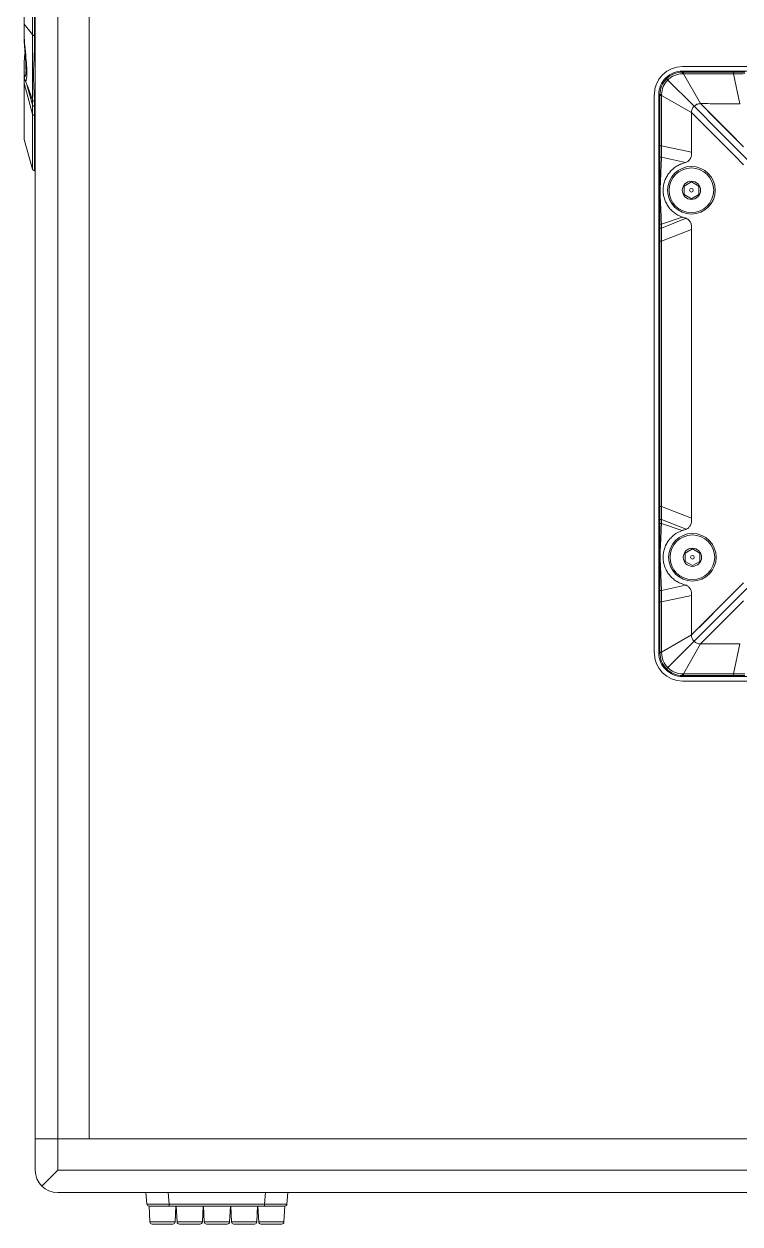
# Model space of a CAD drawing. Header units: millimetres. Extents: x 0 to 3564, y 0 to 2520.
# Drawn here: x 2309.2 to 2468.8, y 967.5 to 1235 of the extents above; entities that cross this region are included whole.
import ezdxf

# ---------------------------------------------------------------- set-up
doc = ezdxf.new("R2010")
doc.units = ezdxf.units.MM
doc.layers.get('0').update_dxf_attribs({"lineweight": 13})

msp = doc.modelspace()

# ---------------------------------------------------------------- linework, layer by layer
for p, q in [((2311.68, 1476.46), (2311.68, 986.46)), ((2316.68, 1476.46), (2316.68, 986.46)), ((2323.68, 986.46), (2323.68, 1476.47)), ((2309.18, 1235), (2309.18, 1269.97)), ((2311.08, 1262.94), (2311.08, 1232.63)), ((2311.53, 1262.87), (2311.53, 1232.39)), ((2311.08, 1254.91), (2311.08, 1232.63)), ((2311.08, 1232.63), (2309.18, 1235)), ((2309.18, 1235), (2309.18, 1233.41)), ((2309.69, 1226.66), (2309.7, 1226.57)), ((2632.42, 1225.52), (2455.94, 1225.52)), ((2309.18, 1209.26), (2309.18, 1223.76)), ((2309.18, 1223.73), (2309.18, 1223.76)), ((2309.18, 1223.76), (2309.21, 1223.42)), ((2309.18, 1223.73), (2309.18, 1223.41)), ((2309.18, 1223.06), (2309.18, 1222.98)), ((2458.53, 1216.66), (2452.39, 1222.81)), ((2455.94, 1224.28), (2455.93, 1223.91)), ((2455.93, 1223.91), (2456.14, 1223.91)), ((2455.94, 1224.28), (2455.94, 1224.52)), ((2455.94, 1224.52), (2632.42, 1224.52)), ((2456.14, 1224.28), (2455.94, 1224.28)), ((2456.14, 1224.28), (2456.14, 1223.91)), ((2456.14, 1224.28), (2467.34, 1224.28)), ((2456.14, 1223.91), (2459.94, 1217.25)), ((2456.14, 1223.91), (2467.34, 1223.91)), ((2467.34, 1224.28), (2467.34, 1223.91)), ((2467.34, 1224.28), (2469.85, 1224.28)), ((2468.76, 1217.24), (2467.34, 1223.91)), ((2311.08, 1214.92), (2309.18, 1221.83)), ((2311.08, 1216.99), (2309.74, 1221.72)), ((2311.06, 1218.04), (2310, 1221.09)), ((2311.06, 1218.04), (2311.08, 1216.99)), ((2311.51, 1217.78), (2311.53, 1216.68)), ((2449.67, 1219.26), (2449.67, 1094.78)), ((2450.67, 1219.26), (2450.67, 1094.78)), ((2450.67, 1219.26), (2450.92, 1219.26)), ((2450.92, 1219.26), (2451.28, 1219.26)), ((2450.92, 1219.05), (2450.92, 1219.26)), ((2450.92, 1219.05), (2450.92, 1207.85)), ((2450.92, 1219.05), (2451.28, 1219.05)), ((2451.28, 1219.05), (2451.28, 1219.26)), ((2451.28, 1219.05), (2451.28, 1207.85)), ((2457.95, 1215.25), (2451.28, 1219.05)), ((2311.08, 1216.99), (2311.08, 1214.92)), ((2311.08, 1214.93), (2311.08, 1202.61)), ((2311.53, 1216.68), (2311.53, 1214.62)), ((2467.54, 1205.65), (2457.94, 1215.25)), ((2458.53, 1216.66), (2464.35, 1210.84)), ((2459.94, 1217.25), (2469.54, 1207.65)), ((2311.53, 1214.62), (2311.53, 1202.25)), ((2470.45, 1204.74), (2464.35, 1210.84)), ((2309.18, 1209.26), (2311.08, 1202.61)), ((2451.28, 1207.85), (2450.92, 1207.85)), ((2450.92, 1207.85), (2450.92, 1205.34)), ((2451.28, 1207.85), (2457.96, 1206.43)), ((2450.92, 1205.34), (2450.92, 1203.88)), ((2451.26, 1205.35), (2456.64, 1204.12)), ((2469.57, 1203.63), (2467.54, 1205.65)), ((2469.57, 1203.63), (2467.54, 1205.65)), ((2450.92, 1203.88), (2450.93, 1200.12)), ((2450.92, 1203.88), (2450.93, 1200.18)), ((2451.05, 1200.17), (2451.04, 1200)), ((2451.05, 1200.17), (2451.04, 1200)), ((2457.94, 1199.8), (2456.31, 1198.86)), ((2456.31, 1196.99), (2456.31, 1198.86)), ((2459.56, 1198.86), (2457.94, 1199.8)), ((2459.56, 1198.86), (2459.56, 1196.99)), ((2456.31, 1196.99), (2457.94, 1196.05)), ((2457.94, 1196.05), (2459.56, 1196.99)), ((2450.93, 1195.03), (2450.92, 1191.34)), ((2450.93, 1195.03), (2450.92, 1191.34)), ((2450.92, 1191.34), (2450.92, 1190.41)), ((2451.24, 1190.4), (2455.87, 1191.97)), ((2451.26, 1189.48), (2456.79, 1191.68)), ((2450.92, 1190.41), (2450.92, 1189.48)), ((2450.92, 1189.48), (2450.92, 1186.62)), ((2457.93, 1189.2), (2451.28, 1186.62)), ((2457.93, 1189.2), (2457.93, 1124.84)), ((2450.92, 1186.62), (2450.92, 1127.42)), ((2450.92, 1186.62), (2451.28, 1186.62)), ((2451.28, 1186.62), (2451.28, 1127.42)), ((2450.92, 1127.42), (2451.28, 1127.42)), ((2450.92, 1124.55), (2450.92, 1127.42)), ((2457.93, 1124.84), (2451.28, 1127.42)), ((2450.92, 1123.63), (2450.92, 1124.55)), ((2451.26, 1124.56), (2456.79, 1122.36)), ((2450.92, 1122.7), (2450.92, 1123.63)), ((2450.92, 1122.7), (2450.93, 1119)), ((2450.93, 1119), (2450.92, 1122.7)), ((2451.24, 1123.63), (2455.87, 1122.07)), ((2458.16, 1117.99), (2456.54, 1117.05)), ((2456.54, 1115.17), (2456.54, 1117.05)), ((2459.79, 1117.05), (2458.16, 1117.99)), ((2459.79, 1117.05), (2459.79, 1115.17)), ((2450.93, 1113.86), (2450.92, 1110.16)), ((2450.92, 1110.16), (2450.93, 1113.86)), ((2451.05, 1113.87), (2451.04, 1114.04)), ((2451.05, 1113.87), (2451.04, 1114.04)), ((2456.54, 1115.17), (2458.16, 1114.24)), ((2458.16, 1114.24), (2459.79, 1115.17)), ((2469.57, 1110.41), (2467.54, 1108.39)), ((2469.57, 1110.41), (2467.54, 1108.39)), ((2450.92, 1108.69), (2450.92, 1110.16)), ((2450.92, 1106.18), (2450.92, 1108.69)), ((2451.26, 1108.69), (2456.64, 1109.92)), ((2467.54, 1108.39), (2457.94, 1098.79)), ((2464.35, 1103.19), (2469.84, 1108.68)), ((2470.45, 1109.3), (2468.06, 1106.91)), ((2451.28, 1106.19), (2450.92, 1106.18)), ((2450.92, 1094.98), (2450.92, 1106.18)), ((2451.28, 1106.19), (2457.96, 1107.61)), ((2451.28, 1094.99), (2451.28, 1106.19)), ((2459.94, 1096.79), (2469.54, 1106.39)), ((2458.53, 1097.38), (2464.35, 1103.19)), ((2457.95, 1098.79), (2451.28, 1094.99)), ((2458.53, 1097.38), (2452.66, 1091.51)), ((2450.67, 1094.78), (2450.92, 1094.78)), ((2450.92, 1094.98), (2451.28, 1094.98)), ((2450.92, 1094.98), (2450.92, 1094.78)), ((2450.92, 1094.78), (2451.28, 1094.78)), ((2451.28, 1094.98), (2451.28, 1094.78)), ((2456.14, 1090.12), (2459.94, 1096.79)), ((2468.76, 1096.8), (2467.34, 1090.13)), ((2452.66, 1091.51), (2452.39, 1091.23)), ((2455.94, 1089.76), (2455.93, 1090.13)), ((2455.93, 1090.13), (2456.14, 1090.12)), ((2455.94, 1089.76), (2455.94, 1089.52)), ((2456.14, 1089.76), (2455.94, 1089.76)), ((2632.42, 1089.52), (2455.94, 1089.52)), ((2456.14, 1090.12), (2467.34, 1090.13)), ((2456.14, 1089.76), (2456.14, 1090.12)), ((2456.14, 1089.76), (2467.34, 1089.76)), ((2467.34, 1089.76), (2467.34, 1090.12)), ((2467.34, 1089.76), (2469.85, 1089.76)), ((2455.94, 1088.52), (2632.42, 1088.52)), ((2311.68, 979.46), (2311.68, 986.46)), ((2311.68, 986.46), (2776.68, 986.46)), ((2316.68, 979.46), (2316.68, 986.46)), ((2316.68, 979.46), (2313.14, 975.93)), ((2316.68, 979.46), (2771.68, 979.46)), ((2316.68, 974.46), (2771.68, 974.46)), ((2336.35, 974.46), (2336.57, 971.92)), ((2341.55, 971.92), (2341.33, 974.46)), ((2363.02, 974.46), (2362.8, 971.92)), ((2367.78, 971.92), (2368, 974.46)), ((2337.24, 967.94), (2337.05, 971.46)), ((2337.07, 971.46), (2367.28, 971.46)), ((2341.55, 971.92), (2362.8, 971.92)), ((2341.55, 971.92), (2341.55, 971.46)), ((2342.87, 967.94), (2343.05, 971.46)), ((2343.3, 967.94), (2343.11, 971.46)), ((2348.93, 967.94), (2349.11, 971.46)), ((2349.36, 967.94), (2349.18, 971.46)), ((2354.99, 967.94), (2355.18, 971.46)), ((2355.42, 967.94), (2355.24, 971.46)), ((2361.05, 967.94), (2361.24, 971.46)), ((2361.49, 967.94), (2361.3, 971.46)), ((2362.8, 971.46), (2362.8, 971.92)), ((2367.12, 967.94), (2367.3, 971.46)), ((2337.24, 967.94), (2342.87, 967.94)), ((2337.74, 967.46), (2342.37, 967.46)), ((2343.3, 967.94), (2348.93, 967.94)), ((2343.8, 967.46), (2348.43, 967.46)), ((2349.36, 967.94), (2354.99, 967.94)), ((2349.86, 967.46), (2354.49, 967.46)), ((2355.42, 967.94), (2361.05, 967.94)), ((2355.92, 967.46), (2360.55, 967.46)), ((2361.49, 967.94), (2367.12, 967.94)), ((2361.98, 967.46), (2366.62, 967.46))]:
    msp.add_line(p, q)
for points in [[(2309.41, 1222.38), (2309.5, 1222.23), (2309.82, 1221.55), (2310.01, 1221.05)], [(2464.41, 1208.78), (2461.19, 1212), (2457.94, 1215.25)], [(2459.94, 1217.25), (2463.19, 1214), (2466.41, 1210.78), (2469.54, 1207.65)], [(2311.08, 1202.61), (2311.11, 1202.54), (2311.23, 1202.37), (2311.42, 1202.27), (2311.53, 1202.25)], [(2467.54, 1108.39), (2464.41, 1105.25), (2461.19, 1102.03), (2457.94, 1098.79)], [(2464.35, 1103.19), (2466.23, 1105.08), (2468.06, 1106.91)], [(2459.94, 1096.79), (2463.19, 1100.03), (2466.41, 1103.25)]]:
    msp.add_lwpolyline(points)
for centre, radius in [((2457.94, 1197.93), 5.3), ((2457.94, 1197.93), 4.97), ((2457.94, 1197.93), 2.03), ((2457.94, 1197.93), 0.406), ((2458.16, 1116.11), 5.3), ((2458.16, 1116.11), 4.97), ((2458.16, 1116.11), 2.03), ((2458.16, 1116.11), 0.406)]:
    msp.add_circle(centre, radius)
for centre, radius, start, end in [((2360.74, 1233.76), 51.56, 180.3864, 180.7763), ((2244.25, 1221.39), 65.65, 4.5996, 4.7347), ((2455.94, 1219.26), 6.26, 90, 180), ((2328.02, 1224.93), 18.87, 184.587, 184.8522), ((2316.87, 1223.98), 7.69, 184.847, 185.3082), ((2289.63, 1224.83), 19.99, 0.4092, 1.0334), ((2297.01, 1224.09), 12.8, 357.8924, 359.1569), ((2455.94, 1219.26), 5.26, 90, 180.0031), ((2297.04, 1209.02), 154.26, 358.0837, 358.6362), ((1271.75, 1197.66), 1179.18, 359.87255, 0.11974), ((2281.7, 1185.98), 169.6, 1.4931, 1.9834), ((2319.37, 1186.89), 131.92, 1.1241, 1.5267), ((2319.37, 1127.15), 131.92, 358.4733, 358.8759), ((2281.7, 1128.05), 169.6, 358.0166, 358.5069), ((1262.23, 1116.38), 1188.7, 359.87855, 0.12638), ((2297.02, 1105.01), 154.28, 1.3638, 1.9157), ((2455.94, 1094.78), 6.26, 180, 270), ((2455.94, 1094.78), 5.26, 179.9969, 270), ((2316.68, 979.46), 5, 180, 270), ((2337.07, 971.96), 0.5, 185, 270), ((2367.28, 971.96), 0.5, 270, 355), ((2337.74, 967.96), 0.5, 183, 270), ((2342.37, 967.96), 0.5, 270, 357), ((2343.8, 967.96), 0.5, 183, 270), ((2348.43, 967.96), 0.5, 270, 357), ((2349.86, 967.96), 0.5, 183, 270), ((2354.49, 967.96), 0.5, 270, 357), ((2355.92, 967.96), 0.5, 183, 270), ((2360.55, 967.96), 0.5, 270, 357), ((2361.98, 967.96), 0.5, 183, 270), ((2366.62, 967.96), 0.5, 270, 357)]:
    msp.add_arc(centre, radius, start, end)
for points, knots in [([(2309.18, 1233.06), (2309.18, 1232.97), (2309.19, 1232.61), (2309.2, 1232.26), (2309.22, 1232.01)], [0, 0, 0, 0, 0.268877, 1, 1, 1, 1]), ([(2309.18, 1232.49), (2309.18, 1231.96), (2309.24, 1230.77), (2309.39, 1228.92), (2309.54, 1227.03), (2309.61, 1225.78), (2309.62, 1225.19)], [0, 0, 0, 0, 0.221138, 0.487091, 0.759712, 1, 1, 1, 1]), ([(2309.22, 1232.01), (2309.27, 1231.17), (2309.43, 1229.43), (2309.6, 1227.7), (2309.68, 1226.81)], [0, 0, 0, 0, 0.484035, 1, 1, 1, 1]), ([(2311.08, 1232.63), (2311.08, 1231.95), (2311.07, 1230.6), (2311.05, 1228.59), (2311.03, 1226.93), (2311.05, 1225.63), (2311.07, 1224.68), (2311.09, 1223.75), (2311.07, 1222.59), (2311.03, 1221.21), (2311.04, 1219.6), (2311.06, 1218.56), (2311.06, 1218.04)], [0, 0, 0, 0, 0.139455, 0.277446, 0.41334, 0.480283, 0.545785, 0.609103, 0.67008, 0.785069, 0.89412, 1, 1, 1, 1]), ([(2311.53, 1232.41), (2311.48, 1232.41), (2311.39, 1232.43), (2311.22, 1232.48), (2311.11, 1232.56), (2311.08, 1232.63)], [0, 0, 0, 0, 0.287056, 0.565711, 1, 1, 1, 1]), ([(2311.53, 1232.39), (2311.53, 1231.71), (2311.52, 1230.38), (2311.48, 1228.72), (2311.44, 1227.42), (2311.38, 1226.16), (2311.31, 1224.92), (2311.28, 1223.7), (2311.29, 1222.81), (2311.33, 1221.93), (2311.39, 1220.79), (2311.46, 1219.41), (2311.49, 1218.32), (2311.51, 1217.78)], [0, 0, 0, 0, 0.139092, 0.274397, 0.340578, 0.405753, 0.533051, 0.595163, 0.656261, 0.716367, 0.775415, 0.89008, 1, 1, 1, 1]), ([(2309.4, 1228.75), (2309.34, 1228.08), (2309.24, 1226.84), (2309.18, 1225.59), (2309.18, 1225.01)], [0, 0, 0, 0, 0.536502, 1, 1, 1, 1]), ([(2309.7, 1226.57), (2309.71, 1226.45), (2309.74, 1225.98), (2309.77, 1225.51), (2309.79, 1225.16)], [0, 0, 0, 0, 0.261143, 1, 1, 1, 1]), ([(2309.18, 1225.01), (2309.18, 1224.69), (2309.19, 1224.27), (2309.24, 1223.77), (2309.28, 1223.57), (2309.3, 1223.49)], [0, 0, 0, 0, 0.611864, 0.835699, 1, 1, 1, 1]), ([(2309.41, 1222.38), (2309.39, 1222.43), (2309.35, 1222.53), (2309.27, 1222.83), (2309.24, 1223.08), (2309.22, 1223.27)], [0, 0, 0, 0, 0.157456, 0.374984, 1, 1, 1, 1]), ([(2309.3, 1223.49), (2309.31, 1223.46), (2309.32, 1223.41), (2309.35, 1223.34), (2309.39, 1223.3), (2309.41, 1223.3)], [0, 0, 0, 0, 0.382621, 0.671244, 1, 1, 1, 1]), ([(2309.62, 1224.98), (2309.63, 1224.74), (2309.62, 1224.32), (2309.59, 1223.85), (2309.54, 1223.56), (2309.51, 1223.44), (2309.48, 1223.36), (2309.46, 1223.32), (2309.43, 1223.3), (2309.41, 1223.3)], [0, 0, 0, 0, 0.413222, 0.721937, 0.833726, 0.916103, 0.946453, 0.969948, 1, 1, 1, 1]), ([(2309.8, 1223.62), (2309.79, 1223.39), (2309.77, 1223.07), (2309.71, 1222.7), (2309.67, 1222.51), (2309.62, 1222.39), (2309.57, 1222.33), (2309.54, 1222.3), (2309.51, 1222.3), (2309.47, 1222.31), (2309.44, 1222.34), (2309.42, 1222.37), (2309.41, 1222.38)], [0, 0, 0, 0, 0.450061, 0.618699, 0.748047, 0.838016, 0.869536, 0.894009, 0.914804, 0.936923, 0.964576, 1, 1, 1, 1]), ([(2309.79, 1225.16), (2309.79, 1225.04), (2309.81, 1224.63), (2309.81, 1224.21), (2309.81, 1223.9)], [0, 0, 0, 0, 0.270269, 1, 1, 1, 1]), ([(2452.39, 1222.81), (2451.92, 1222.34), (2451.18, 1221.23), (2450.92, 1219.91), (2450.92, 1219.26)], [0, 0, 0, 0, 0.50001, 1, 1, 1, 1]), ([(2452.39, 1222.81), (2452.85, 1223.27), (2453.96, 1224.02), (2455.28, 1224.28), (2455.94, 1224.28)], [0, 0, 0, 0, 0.500006, 1, 1, 1, 1]), ([(2455.93, 1223.91), (2455.33, 1223.9), (2454.11, 1223.65), (2453.09, 1222.96), (2452.66, 1222.53)], [0, 0, 0, 0, 0.500381, 1, 1, 1, 1]), ([(2469.84, 1223.94), (2469.22, 1223.92), (2468.38, 1223.91), (2467.55, 1223.91), (2467.34, 1223.91)], [0, 0, 0, 0, 0.74966, 1, 1, 1, 1]), ([(2452.66, 1222.53), (2452.23, 1222.11), (2451.54, 1221.08), (2451.29, 1219.87), (2451.28, 1219.26)], [0, 0, 0, 0, 0.499619, 1, 1, 1, 1]), ([(2311.51, 1217.78), (2311.41, 1217.79), (2311.23, 1217.83), (2311.1, 1217.97), (2311.06, 1218.04)], [0, 0, 0, 0, 0.53288, 1, 1, 1, 1]), ([(2311.53, 1216.7), (2311.43, 1216.7), (2311.24, 1216.75), (2311.11, 1216.9), (2311.08, 1216.99)], [0, 0, 0, 0, 0.529803, 1, 1, 1, 1]), ([(2311.53, 1214.62), (2311.43, 1214.63), (2311.24, 1214.68), (2311.11, 1214.84), (2311.08, 1214.92)], [0, 0, 0, 0, 0.525274, 1, 1, 1, 1]), ([(2457.94, 1215.25), (2457.95, 1215.38), (2457.97, 1215.64), (2458.08, 1216.02), (2458.27, 1216.37), (2458.44, 1216.57), (2458.53, 1216.66)], [0, 0, 0, 0, 0.250073, 0.499867, 0.750128, 1, 1, 1, 1]), ([(2457.96, 1206.43), (2457.95, 1207.16), (2457.96, 1208.27), (2457.97, 1209.74), (2457.97, 1211.21), (2457.96, 1213.05), (2457.95, 1214.52), (2457.95, 1215.25)], [0, 0, 0, 0, 0.249999, 0.374999, 0.499999, 0.750001, 1, 1, 1, 1]), ([(2459.94, 1217.25), (2459.81, 1217.25), (2459.55, 1217.22), (2459.17, 1217.11), (2458.83, 1216.92), (2458.62, 1216.75), (2458.53, 1216.66)], [0, 0, 0, 0, 0.250086, 0.499853, 0.750133, 1, 1, 1, 1]), ([(2459.94, 1217.25), (2460.68, 1217.25), (2462.15, 1217.24), (2463.99, 1217.22), (2465.46, 1217.22), (2466.93, 1217.23), (2468.03, 1217.24), (2468.76, 1217.24)], [0, 0, 0, 0, 0.249999, 0.500001, 0.625001, 0.750001, 1, 1, 1, 1]), ([(2451.28, 1207.85), (2451.28, 1207.64), (2451.28, 1206.81), (2451.27, 1205.98), (2451.26, 1205.35)], [0, 0, 0, 0, 0.25034, 1, 1, 1, 1]), ([(2450.92, 1205.34), (2450.92, 1205.34), (2450.93, 1205.35), (2450.95, 1205.35), (2450.98, 1205.35), (2451.04, 1205.35), (2451.13, 1205.35), (2451.21, 1205.35), (2451.26, 1205.35)], [0, 0, 0, 0, 0.027699, 0.087499, 0.178514, 0.299769, 0.620624, 1, 1, 1, 1]), ([(2456.64, 1204.12), (2456.31, 1204.01), (2455.82, 1203.87), (2455.19, 1203.61), (2454.74, 1203.37), (2454.31, 1203.09), (2453.77, 1202.67), (2453.16, 1202.07), (2452.55, 1201.25), (2452.08, 1200.33), (2451.77, 1199.35), (2451.62, 1198.33), (2451.64, 1197.3), (2451.82, 1196.29), (2452.17, 1195.32), (2452.66, 1194.42), (2453.3, 1193.62), (2454.31, 1192.7), (2455.23, 1192.2), (2455.87, 1191.97)], [0, 0, 0, 0, 0.062642, 0.093925, 0.125189, 0.156443, 0.187671, 0.250063, 0.312475, 0.374964, 0.437555, 0.50023, 0.562925, 0.625577, 0.688148, 0.750622, 0.813021, 0.875412, 1, 1, 1, 1]), ([(2456.64, 1204.12), (2456.87, 1204.19), (2457.19, 1204.38), (2457.52, 1204.72), (2457.72, 1205.03), (2457.86, 1205.36), (2457.96, 1205.83), (2457.96, 1206.19), (2457.96, 1206.43)], [0, 0, 0, 0, 0.249118, 0.374316, 0.499619, 0.62477, 0.750052, 1, 1, 1, 1]), ([(2451.21, 1203.87), (2451.19, 1203.25), (2451.14, 1202.02), (2451.07, 1200.79), (2451.05, 1200.17)], [0, 0, 0, 0, 0.499519, 1, 1, 1, 1]), ([(2451.04, 1200), (2451, 1199.18), (2450.96, 1197.52), (2451.02, 1195.87), (2451.05, 1195.04)], [0, 0, 0, 0, 0.500096, 1, 1, 1, 1]), ([(2451.05, 1195.04), (2451.08, 1194.51), (2451.13, 1193.45), (2451.18, 1192.38), (2451.19, 1191.85)], [0, 0, 0, 0, 0.500441, 1, 1, 1, 1]), ([(2455.87, 1191.97), (2456.09, 1191.89), (2456.42, 1191.83), (2456.72, 1191.71), (2456.79, 1191.68)], [0, 0, 0, 0, 0.74984, 1, 1, 1, 1]), ([(2456.79, 1191.68), (2457.01, 1191.57), (2457.42, 1191.28), (2457.76, 1190.76), (2457.9, 1190.29), (2457.96, 1189.81), (2457.93, 1189.44), (2457.93, 1189.2)], [0, 0, 0, 0, 0.249563, 0.499132, 0.624375, 0.749764, 1, 1, 1, 1]), ([(2450.92, 1190.41), (2450.92, 1190.41), (2450.93, 1190.41), (2450.95, 1190.41), (2450.98, 1190.41), (2451.04, 1190.41), (2451.12, 1190.4), (2451.2, 1190.4), (2451.24, 1190.4)], [0, 0, 0, 0, 0.02777, 0.08722, 0.177615, 0.29812, 0.618031, 1, 1, 1, 1]), ([(2450.92, 1189.48), (2450.93, 1189.48), (2450.96, 1189.48), (2451.03, 1189.48), (2451.14, 1189.48), (2451.22, 1189.48), (2451.26, 1189.48)], [0, 0, 0, 0, 0.086401, 0.297693, 0.618976, 1, 1, 1, 1]), ([(2451.26, 1189.48), (2451.27, 1189), (2451.28, 1188.29), (2451.28, 1187.34), (2451.28, 1186.86), (2451.28, 1186.62)], [0, 0, 0, 0, 0.499994, 0.749997, 1, 1, 1, 1]), ([(2451.26, 1124.56), (2451.27, 1125.04), (2451.28, 1125.75), (2451.28, 1126.7), (2451.28, 1127.18), (2451.28, 1127.42)], [0, 0, 0, 0, 0.499994, 0.749997, 1, 1, 1, 1]), ([(2450.92, 1124.55), (2450.93, 1124.56), (2450.96, 1124.56), (2451.03, 1124.56), (2451.14, 1124.56), (2451.22, 1124.56), (2451.26, 1124.56)], [0, 0, 0, 0, 0.086401, 0.297693, 0.618976, 1, 1, 1, 1]), ([(2456.79, 1122.36), (2457.01, 1122.46), (2457.42, 1122.76), (2457.76, 1123.28), (2457.9, 1123.75), (2457.96, 1124.23), (2457.93, 1124.6), (2457.93, 1124.84)], [0, 0, 0, 0, 0.249563, 0.499132, 0.624375, 0.749764, 1, 1, 1, 1]), ([(2450.92, 1123.63), (2450.92, 1123.63), (2450.93, 1123.63), (2450.95, 1123.63), (2450.98, 1123.63), (2451.04, 1123.63), (2451.12, 1123.63), (2451.2, 1123.63), (2451.24, 1123.63)], [0, 0, 0, 0, 0.02777, 0.08722, 0.177615, 0.29812, 0.618031, 1, 1, 1, 1]), ([(2451.05, 1119), (2451.08, 1119.53), (2451.13, 1120.59), (2451.18, 1121.65), (2451.19, 1122.18)], [0, 0, 0, 0, 0.500441, 1, 1, 1, 1]), ([(2456.64, 1109.92), (2456.31, 1110.02), (2455.82, 1110.17), (2455.19, 1110.43), (2454.74, 1110.67), (2454.31, 1110.95), (2453.77, 1111.37), (2453.16, 1111.97), (2452.55, 1112.79), (2452.08, 1113.71), (2451.77, 1114.69), (2451.62, 1115.71), (2451.64, 1116.74), (2451.82, 1117.75), (2452.17, 1118.72), (2452.66, 1119.62), (2453.3, 1120.42), (2454.31, 1121.34), (2455.23, 1121.84), (2455.87, 1122.07)], [0, 0, 0, 0, 0.062642, 0.093925, 0.125189, 0.156443, 0.187671, 0.250063, 0.312475, 0.374964, 0.437555, 0.50023, 0.562925, 0.625577, 0.688148, 0.750622, 0.813021, 0.875412, 1, 1, 1, 1]), ([(2455.87, 1122.07), (2456.09, 1122.15), (2456.42, 1122.21), (2456.72, 1122.33), (2456.79, 1122.36)], [0, 0, 0, 0, 0.74984, 1, 1, 1, 1]), ([(2451.04, 1114.04), (2451, 1114.86), (2450.96, 1116.52), (2451.02, 1118.17), (2451.05, 1119)], [0, 0, 0, 0, 0.500096, 1, 1, 1, 1]), ([(2451.21, 1110.17), (2451.19, 1110.79), (2451.14, 1112.02), (2451.07, 1113.25), (2451.05, 1113.87)], [0, 0, 0, 0, 0.499519, 1, 1, 1, 1]), ([(2450.92, 1108.69), (2450.92, 1108.69), (2450.93, 1108.69), (2450.95, 1108.69), (2450.98, 1108.69), (2451.04, 1108.69), (2451.13, 1108.69), (2451.21, 1108.69), (2451.26, 1108.69)], [0, 0, 0, 0, 0.027699, 0.087499, 0.178514, 0.299769, 0.620624, 1, 1, 1, 1]), ([(2451.28, 1106.19), (2451.28, 1106.39), (2451.28, 1107.23), (2451.27, 1108.06), (2451.26, 1108.69)], [0, 0, 0, 0, 0.25034, 1, 1, 1, 1]), ([(2456.64, 1109.92), (2456.87, 1109.85), (2457.19, 1109.66), (2457.52, 1109.31), (2457.72, 1109.01), (2457.86, 1108.68), (2457.96, 1108.21), (2457.96, 1107.85), (2457.96, 1107.61)], [0, 0, 0, 0, 0.249118, 0.374316, 0.499619, 0.62477, 0.750052, 1, 1, 1, 1]), ([(2457.96, 1107.61), (2457.95, 1106.87), (2457.96, 1105.77), (2457.97, 1104.3), (2457.97, 1102.83), (2457.96, 1100.99), (2457.95, 1099.52), (2457.95, 1098.79)], [0, 0, 0, 0, 0.249999, 0.374999, 0.499999, 0.750001, 1, 1, 1, 1]), ([(2457.94, 1098.79), (2457.95, 1098.66), (2457.97, 1098.4), (2458.08, 1098.02), (2458.27, 1097.67), (2458.44, 1097.47), (2458.53, 1097.38)], [0, 0, 0, 0, 0.250073, 0.499867, 0.750128, 1, 1, 1, 1]), ([(2459.94, 1096.79), (2459.81, 1096.79), (2459.55, 1096.82), (2459.17, 1096.93), (2458.83, 1097.12), (2458.62, 1097.28), (2458.53, 1097.38)], [0, 0, 0, 0, 0.250086, 0.499853, 0.750133, 1, 1, 1, 1]), ([(2452.39, 1091.23), (2451.92, 1091.69), (2451.18, 1092.81), (2450.92, 1094.13), (2450.92, 1094.78)], [0, 0, 0, 0, 0.50001, 1, 1, 1, 1]), ([(2452.66, 1091.51), (2452.23, 1091.93), (2451.54, 1092.96), (2451.29, 1094.17), (2451.28, 1094.78)], [0, 0, 0, 0, 0.499619, 1, 1, 1, 1]), ([(2459.94, 1096.79), (2460.68, 1096.79), (2462.15, 1096.8), (2463.99, 1096.81), (2465.46, 1096.82), (2466.93, 1096.81), (2468.03, 1096.8), (2468.76, 1096.8)], [0, 0, 0, 0, 0.249999, 0.500001, 0.625001, 0.750001, 1, 1, 1, 1]), ([(2452.39, 1091.23), (2452.85, 1090.77), (2453.96, 1090.02), (2455.28, 1089.76), (2455.94, 1089.76)], [0, 0, 0, 0, 0.500006, 1, 1, 1, 1]), ([(2455.93, 1090.13), (2455.33, 1090.14), (2454.11, 1090.39), (2453.09, 1091.08), (2452.66, 1091.51)], [0, 0, 0, 0, 0.500381, 1, 1, 1, 1]), ([(2469.84, 1090.1), (2469.22, 1090.12), (2468.38, 1090.12), (2467.55, 1090.12), (2467.34, 1090.12)], [0, 0, 0, 0, 0.74966, 1, 1, 1, 1]), ([(2341.55, 971.92), (2341.23, 971.92), (2340.6, 971.91), (2339.81, 971.91), (2339.21, 971.91), (2338.8, 971.9), (2338.4, 971.9), (2338.04, 971.9), (2337.72, 971.9), (2337.43, 971.9), (2337.21, 971.9), (2337.06, 971.91), (2336.96, 971.91), (2336.87, 971.91), (2336.79, 971.91), (2336.73, 971.91), (2336.67, 971.91), (2336.64, 971.91), (2336.61, 971.92), (2336.6, 971.92), (2336.59, 971.92), (2336.58, 971.92), (2336.58, 971.92), (2336.57, 971.92), (2336.57, 971.92)], [0, 0, 0, 0, 0.195075, 0.382682, 0.471407, 0.555605, 0.63444, 0.707157, 0.773045, 0.831478, 0.881883, 0.903927, 0.923794, 0.941431, 0.956804, 0.969878, 0.980624, 0.989011, 0.992318, 0.995031, 0.997151, 0.998679, 0.999619, 1, 1, 1, 1]), ([(2362.8, 971.92), (2363.12, 971.92), (2363.76, 971.91), (2364.54, 971.91), (2365.14, 971.91), (2365.56, 971.9), (2365.95, 971.9), (2366.31, 971.9), (2366.64, 971.9), (2366.93, 971.9), (2367.14, 971.9), (2367.3, 971.91), (2367.4, 971.91), (2367.48, 971.91), (2367.56, 971.91), (2367.63, 971.91), (2367.68, 971.91), (2367.72, 971.91), (2367.74, 971.92), (2367.75, 971.92), (2367.76, 971.92), (2367.77, 971.92), (2367.78, 971.92), (2367.78, 971.92), (2367.78, 971.92)], [0, 0, 0, 0, 0.195074, 0.38268, 0.471406, 0.555604, 0.63444, 0.707158, 0.773046, 0.831479, 0.881884, 0.903928, 0.923795, 0.941432, 0.956804, 0.969879, 0.980624, 0.989012, 0.992318, 0.995031, 0.997152, 0.998679, 0.999619, 1, 1, 1, 1])]:
    msp.add_open_spline(points, degree=3, knots=knots)

doc.saveas('drawing.dxf')
